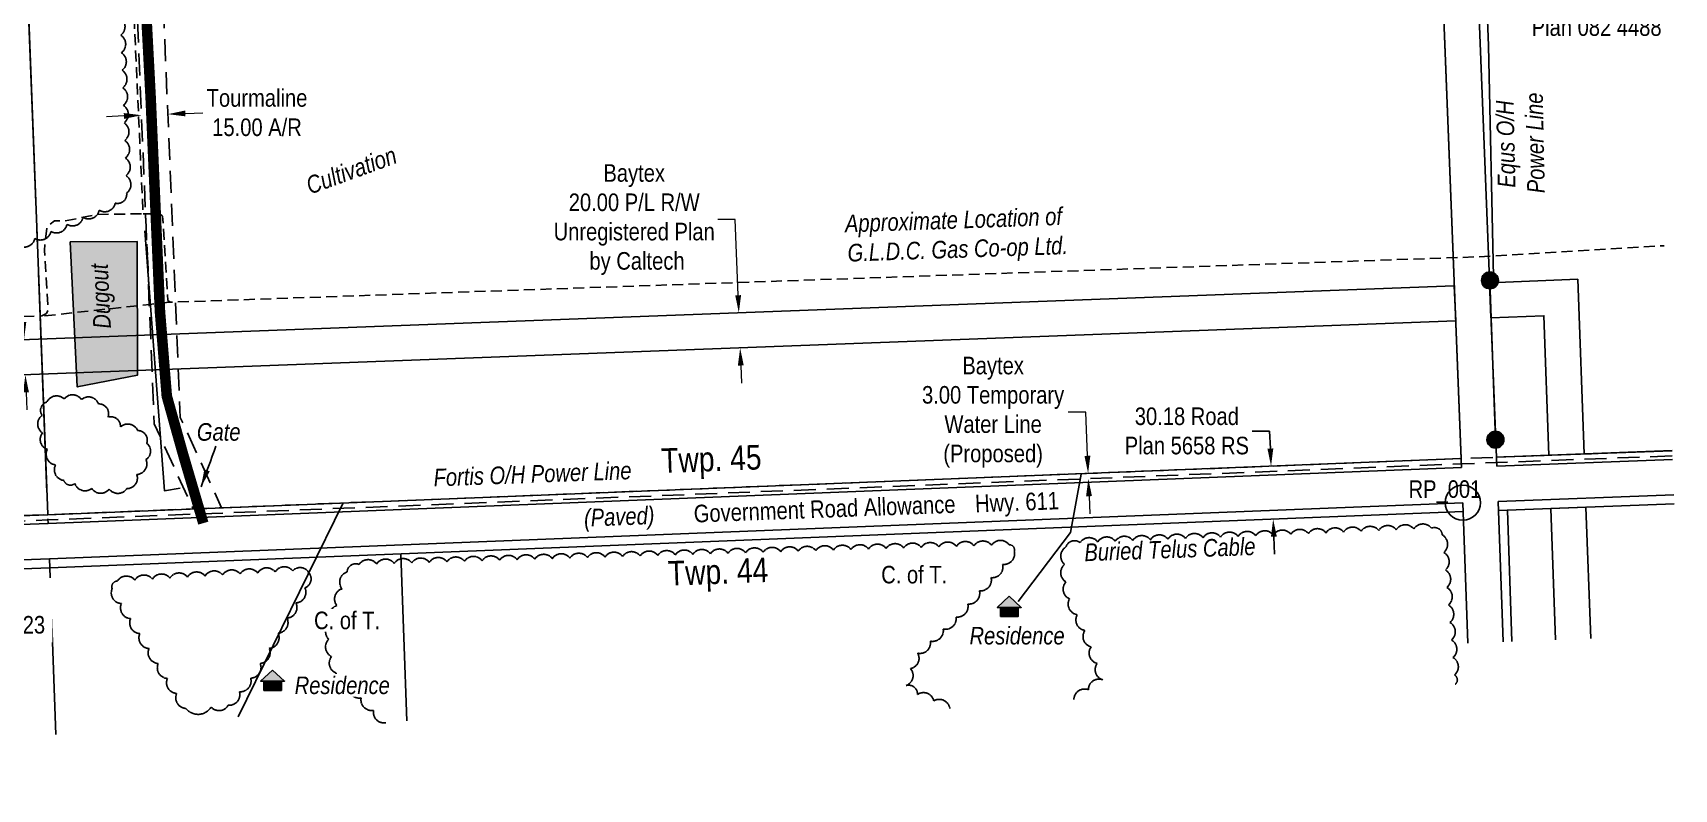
# Model space of a CAD drawing. Extents: x 683818 to 685792, y 5858248 to 5860219.
# Drawn here: x 684826 to 685759, y 5858250 to 5858680 of the extents above; entities that cross this region are included whole.
import ezdxf
from ezdxf.enums import TextEntityAlignment as Align

# ---------------------------------------------------------------- set-up
doc = ezdxf.new("R2010")
doc.units = 0
doc.header["$LTSCALE"] = 5
doc.header["$PDSIZE"] = 0.5
for name, pattern in [('0', [1, 1, 0]), ('foc-ACCESSROAD', [3.75, 2.5, -1.25]), ('foc-FLOWLINE', [3.75, 2.5, -1.25]), ('foc-QUARTERLINE', [33, 25, -3, 2, -3]), ('POWERLINE5', [7.8, 2.4, -0.6, 0.6, -0.6, 0.6, -0.6, 2.4]), ('UG_PIPE', [1.875, 1.25, -0.625])]:
    doc.linetypes.add(name, pattern=pattern)
doc.layers.get('Defpoints').update_dxf_attribs({"color": 9})
for name, color, linetype in [('35', 37, 'Continuous'), ('AS-FENCE', 48, 'foc-FENCE'), ('AS-PIPE-UG', 44, 'UG_PIPE'), ('AS-PIPE-UG-T', 44, 'Continuous'), ('AS-POWER', 104, 'foc-POWER'), ('AS-POWER-EXISTING', 72, 'POWERLINE5'), ('AS-POWER-T', 104, 'Continuous'), ('AS-RESIDENCE', 14, 'Continuous'), ('AS-ROADS', 254, 'Continuous'), ('AS-TELEPHONE-T', 224, 'Continuous'), ('AS-TELUS', 224, 'foc-TEL'), ('C-FLOWLINE', 13, 'foc-FLOWLINE'), ('C-RW', 13, 'Continuous'), ('D-TXT', 6, 'Continuous'), ('F-AR', 190, 'foc-ACCESSROAD'), ('L-ROAD-T', 7, 'Continuous'), ('L-SEC', 7, 'Continuous'), ('L-SECQ', 8, 'foc-QUARTERLINE'), ('L-TITLEDB', 4, 'Continuous'), ('L-TITLEDB-T', 4, 'Continuous'), ('T-BUSH', 110, '0'), ('T-WATER', 160, 'Continuous'), ('T-WATER-H', 133, 'Continuous'), ('T-WATER-T', 170, 'Continuous')]:
    doc.layers.add(name, color=color, linetype=linetype)
for name, color, linetype, lineweight in [('C-AR-T', 13, 'Continuous', 9), ('C-RW-T', 13, 'Continuous', 9), ('F-AR-T', 190, 'Continuous', 9), ('F-RW-T', 190, 'Continuous', 9), ('T-TEXT', 48, 'Continuous', 18)]:
    doc.layers.add(name, color=color, linetype=linetype, lineweight=lineweight)
doc.styles.add('175L', font='ARIALN.TTF', dxfattribs={"height": 20})
doc.styles.add('80', font='ARIALN.TTF', dxfattribs={"height": 10})
doc.styles.add('80CG', font='ARIALN.TTF', dxfattribs={"height": 10})
doc.styles.add('80L', font='ARIALN.TTF', dxfattribs={"height": 10})
doc.styles.add('80LS', font='ARIALNI.TTF', dxfattribs={"height": 10})
doc.styles.add('foc-LtypeFont', font='ARIALN.TTF', dxfattribs={"height": 7.35})
doc.linetypes.add('foc-FENCE', pattern='A,10,-1,["X",foc-LtypeFont,S=0.2,R=0,X=-0.625,Y=-0.75],-1.24', length=12.24)
doc.linetypes.add('foc-FENCE-NOLINE', pattern='A,0,-6,["X",foc-LtypeFont,S=0.2,R=0,X=-0.625,Y=-0.75],-6.24', length=12.24)
doc.linetypes.add('foc-POWER', pattern='A,6,-1,["P",foc-LtypeFont,S=0.2,R=0,X=-0.625,Y=-0.75],-1.24,4', length=12.24)
doc.linetypes.add('foc-POWER-NOLINE', pattern='A,0,-4,["P",foc-LtypeFont,S=0.2,R=0,X=-0.625,Y=-0.75],-8.24', length=12.24)
doc.linetypes.add('foc-TEL', pattern='A,2,-1,["T",foc-LtypeFont,S=0.2,R=0,X=-0.425,Y=-0.75],-1.24,8', length=12.24)
doc.linetypes.add('foc-TEL-NOLINE', pattern='A,0,-2,["T",foc-LtypeFont,S=0.2,R=0,X=-0.425,Y=-0.75],-10.24', length=12.24)
doc.dimstyles.new('Compass 5 000', dxfattribs={"dimscale": 5, "dimtxt": 9, "dimasz": 2, "dimexe": 0.2, "dimexo": 0.0625, "dimgap": 0.5, "dimtad": 0, "dimtih": 1, "dimtoh": 1, "dimzin": 0, "dimdsep": 46, "dimtxsty": '80CG', "dimcen": 0.1, "dimse1": 1, "dimse2": 1, "dimclrd": 256, "dimclrt": 256, "dimaunit": 1, "dimadec": 4, "dimazin": 0, "dimtfac": 0.06, "dimtofl": 0, "dimtmove": 0, "dimatfit": 1, "dimfxl": 0.2, "dimtolj": 1, "dimtzin": 0, "dimlwd": -1, "dimarcsym": 0})

# ---------------------------------------------------------------- blocks, each defined once
blk = doc.blocks.new('POWERPOLE')
h = blk.add_hatch(color=255)
edge = h.paths.add_edge_path()
edge.add_arc((0, 0), 0.96, 0, 360)
at = {"linetype": 'Continuous'}
for p, q in [((0.68, -0.68), (-0.68, 0.68)), ((-0.68, -0.68), (0.68, 0.68))]:
    blk.add_line(p, q, dxfattribs=at)
blk.add_circle((0, 0), 0.96, dxfattribs=at)
blk = doc.blocks.new('*D466')
at = {"layer": 'C-RW-T', "transparency": 16777216}
for p, q in [((685225.25, 5858574.14), (685215.25, 5858574.14)), ((685226.87, 5858531.1), (685225.25, 5858574.14)), ((685228.38, 5858491.13), (685228.75, 5858481.14))]:
    blk.add_line(p, q, dxfattribs=at)
for points in [[(685228.54, 5858531.16), (685225.21, 5858531.03), (685227.25, 5858521.1)], [(685230.04, 5858491.19), (685226.71, 5858491.07), (685228, 5858501.12)]]:
    blk.add_solid(points, dxfattribs=at)
at = {"layer": 'Defpoints', "color": 0, "transparency": 16777216}
for p in [(685198.97, 5858520.04), (685227.25, 5858521.1), (685199.72, 5858500.06)]:
    blk.add_point(p, dxfattribs=at)
at = {"layer": 'C-RW-T', "transparency": 16777216, "insert": (685167.75, 5858574.14), "char_height": 10, "attachment_point": 5, "style": '80CG'}
blk.add_mtext('\\A1;Baytex\\P20.00 P/L R/W^JUnregistered Plan\\P by Caltech', dxfattribs=at)
blk = doc.blocks.new('*D467')
at = {"layer": 'Defpoints', "color": 0, "transparency": 16777216}
for p in [(684887.13, 5858642.17), (684902.11, 5858642.78), (684902.47, 5858634.11)]:
    blk.add_point(p, dxfattribs=at)
at = {"layer": 'F-AR-T', "transparency": 16777216}
for p, q in [((684877.49, 5858633.09), (684867.5, 5858632.68)), ((684912.46, 5858634.52), (684922.45, 5858634.94))]:
    blk.add_line(p, q, dxfattribs=at)
for points in [[(684877.43, 5858634.75), (684877.56, 5858631.42), (684887.49, 5858633.5)], [(684912.39, 5858636.19), (684912.53, 5858632.86), (684902.47, 5858634.11)]]:
    blk.add_solid(points, dxfattribs=at)
at = {"layer": 'F-AR-T', "transparency": 16777216, "insert": (684953.21, 5858634.94), "char_height": 10, "attachment_point": 5, "style": '80CG'}
blk.add_mtext('\\A1;Tourmaline\\P15.00 A/R', dxfattribs=at)
blk = doc.blocks.new('*D485')
at = {"layer": 'Defpoints', "color": 0, "transparency": 16777216}
for p in [(685681.61, 5858764.6), (685663.99, 5858753.91), (685682, 5858754.61)]:
    blk.add_point(p, dxfattribs=at)
at = {"layer": 'F-RW-T', "transparency": 16777216}
for p, q in [((685663.22, 5858773.9), (685662.83, 5858783.89)), ((685664.38, 5858743.92), (685666.08, 5858700.25)), ((685666.08, 5858700.25), (685676.08, 5858700.25))]:
    blk.add_line(p, q, dxfattribs=at)
for points in [[(685664.88, 5858773.96), (685661.55, 5858773.83), (685663.61, 5858763.9)], [(685666.05, 5858743.99), (685662.72, 5858743.86), (685663.99, 5858753.91)]]:
    blk.add_solid(points, dxfattribs=at)
at = {"layer": 'F-RW-T', "transparency": 16777216, "insert": (685715.17, 5858700.25), "char_height": 10, "attachment_point": 5, "style": '80CG'}
blk.add_mtext('\\A1;Silverleaf\\P10.00 P/L R/W\\PPlan 082 4488', dxfattribs=at)
blk = doc.blocks.new('*D497')
at = {"layer": 'Defpoints', "color": 0, "transparency": 16777216}
for p in [(685529.98, 5858433.87), (685541.17, 5858434.31), (685542.36, 5858404.17)]:
    blk.add_point(p, dxfattribs=at)
at = {"layer": 'L-TITLEDB-T', "transparency": 16777216}
for p, q in [((685529.18, 5858453.85), (685519.18, 5858453.85)), ((685529.58, 5858443.86), (685529.18, 5858453.85)), ((685531.57, 5858393.73), (685531.97, 5858383.74))]:
    blk.add_line(p, q, dxfattribs=at)
for points in [[(685531.25, 5858443.92), (685527.92, 5858443.79), (685529.98, 5858433.87)], [(685533.24, 5858393.8), (685529.9, 5858393.67), (685531.17, 5858403.72)]]:
    blk.add_solid(points, dxfattribs=at)
at = {"layer": 'L-TITLEDB-T', "transparency": 16777216, "insert": (685482.08, 5858453.85), "char_height": 10, "attachment_point": 5, "style": '80CG'}
blk.add_mtext('\\A1;30.18 Road\\PPlan 5658 RS', dxfattribs=at)
blk = doc.blocks.new('res_occ')
for points in [[(0.1, 0.89), (-1.26, -0.37), (1.46, -0.37)], [(-0.9, -1.43), (1.1, -1.43), (1.1, -0.37), (-0.9, -0.37)]]:
    blk.add_hatch(color=14).paths.add_polyline_path(points)
at = {"color": 14}
for points in [[(0.1, 0.89), (-1.26, -0.37), (1.46, -0.37)], [(-0.9, -1.43), (1.1, -1.43), (1.1, -0.37), (-0.9, -0.37)]]:
    blk.add_lwpolyline(points, close=True, dxfattribs=at)
blk = doc.blocks.new('*D542')
at = {"layer": 'C-RW-T', "transparency": 16777216}
for p, q in [((684808.42, 5858566.12), (684818.42, 5858566.12)), ((684818.42, 5858566.12), (684819.93, 5858525.8)), ((684820.31, 5858515.81), (684819.93, 5858525.8)), ((684821.81, 5858475.81), (684822.19, 5858465.82))]:
    blk.add_line(p, q, dxfattribs=at)
for points in [[(684821.97, 5858515.87), (684818.64, 5858515.74), (684820.69, 5858505.81)], [(684823.48, 5858475.88), (684820.15, 5858475.75), (684821.44, 5858485.81)]]:
    blk.add_solid(points, dxfattribs=at)
at = {"layer": 'Defpoints', "color": 0, "transparency": 16777216}
for p in [(684897.42, 5858508.7), (684820.69, 5858505.81), (684898.17, 5858488.69)]:
    blk.add_point(p, dxfattribs=at)
at = {"layer": 'C-RW-T', "transparency": 16777216, "insert": (684760.91, 5858566.12), "char_height": 10, "attachment_point": 5, "style": '80CG', "bg_fill": 3, "box_fill_scale": 1.1, "bg_fill_color": 256, "bg_fill_true_color": 13158600, "bg_fill_transparency": 0}
blk.add_mtext('\\A1;Baytex\\P20.00 P/L R/W^JUnregistered Plan\\Pby Caltech', dxfattribs=at)
blk = doc.blocks.new('*D553')
at = {"layer": 'C-AR-T', "transparency": 16777216}
for p, q in [((685424.53, 5858464.59), (685414.53, 5858464.59)), ((685425.52, 5858439.73), (685424.53, 5858464.59)), ((685426.43, 5858416.75), (685426.83, 5858406.75))]:
    blk.add_line(p, q, dxfattribs=at)
for points in [[(685427.19, 5858439.79), (685423.85, 5858439.66), (685425.92, 5858429.74)], [(685428.1, 5858416.81), (685424.77, 5858416.68), (685426.04, 5858426.74)]]:
    blk.add_solid(points, dxfattribs=at)
at = {"layer": 'Defpoints', "color": 0, "transparency": 16777216}
for p in [(685425.92, 5858429.74), (685010.85, 5858413.26), (685010.97, 5858410.26)]:
    blk.add_point(p, dxfattribs=at)
at = {"layer": 'C-AR-T', "transparency": 16777216, "insert": (685371.88, 5858464.59), "char_height": 10, "attachment_point": 5, "style": '80CG'}
blk.add_mtext('\\A1;Baytex\\P3.00 Temporary \\PWater Line\\P(Proposed)', dxfattribs=at)

msp = doc.modelspace()

# ---------------------------------------------------------------- hatches: boundary and pattern name
at = {"layer": 'T-WATER-H'}
h = msp.add_hatch(color=256, dxfattribs=at)
h.dxf.hatch_style = 1
h.paths.add_polyline_path([(684846.853, 5858561.48), (684885.116, 5858561.63), (684885.19, 5858485.582), (684850.932, 5858478.947)])

# ---------------------------------------------------------------- linework, layer by layer
at = {"layer": '35', "color": 3}
msp.add_circle((685639.044, 5858413.038), 9.998, dxfattribs=at)
at = {"layer": 'AS-FENCE', "linetype": 'foc-FENCE-NOLINE', "flags": 128}
for points in [[(685606.69, 5859237.103), (685638.253, 5858433.23)], [(684803.564, 5859203.314), (684834.186, 5858406.398)]]:
    msp.add_lwpolyline(points, dxfattribs=at)
at = {"layer": 'AS-FENCE', "flags": 128}
msp.add_lwpolyline([(684909.466, 5858421.405), (684900.57, 5858419.889), (684889.323, 5858567.753)], dxfattribs=at)
at = {"layer": 'AS-PIPE-UG', "flags": 128}
for points in [[(684114.111, 5858588.14), (684463.559, 5858602.176), (684700.451, 5858515.147), (684830.824, 5858519.314), (684833.459, 5858520.658), (684834.328, 5858522.746), (684832.262, 5858556.508), (684833.649, 5858570.001), (684837.943, 5858573.484), (684844.109, 5858573.401), (684862.302, 5858577.092), (684888.365, 5858577.444), (684869.926, 5858985.58), (684973.582, 5858989.756), (684963.827, 5859218.443)], [(684888.365, 5858577.444), (684897.852, 5858577.328), (684899.478, 5858576.124), (684902.507, 5858528.137), (684903.886, 5858527.207), (684905.752, 5858527.185), (685651.459, 5858553.076), (685753.493, 5858559.26)], [(684892.209, 5858525.882), (684889.791, 5858576.867)], [(684832.402, 5858519.364), (684892.209, 5858525.882), (684903.886, 5858527.207)]]:
    msp.add_lwpolyline(points, dxfattribs=at)
at = {"layer": 'AS-POWER', "flags": 128}
for points in [[(685654.47, 5858539.549), (685656.502, 5858541.641), (685653.739, 5858673.237), (685647.709, 5858822.898), (685641.574, 5858972.554), (685637.001, 5859083.449), (685631.471, 5859220.699), (685629.542, 5859265.952)], [(685657.593, 5858448.907), (685654.47, 5858539.549)], [(685386.068, 5858356.788), (685415.981, 5858396.072), (685421.882, 5858429.337)], [(684942.55, 5858291.299), (685002.132, 5858412.914)], [(685666.997, 5858334.178), (685664.39, 5858408.875)]]:
    msp.add_lwpolyline(points, dxfattribs=at)
at = {"layer": 'AS-POWER', "linetype": 'foc-POWER-NOLINE', "flags": 128}
for points in [[(685658.153, 5858438.911), (685758.07, 5858442.661)], [(684030.485, 5858376.487), (684834.165, 5858406.246), (685638.047, 5858438.156)]]:
    msp.add_lwpolyline(points, dxfattribs=at)
at = {"layer": 'AS-ROADS', "const_width": 5.998, "flags": 128}
msp.add_lwpolyline([(684922.653, 5858401.434), (684911.164, 5858440.522), (684901.894, 5858473.684), (684897.994, 5858521.897), (684892.684, 5858644.017), (684886.197, 5858767.917), (684882.161, 5858831.665), (684883.759, 5858842.472), (684889.785, 5858849.884), (684898.265, 5858852.954), (684924.196, 5858853.937), (684994.002, 5858854.919), (685044.117, 5858855.046), (685063.043, 5858857.871), (685071.277, 5858861.678), (685081.6, 5858871.502), (685090.706, 5858887.027)], dxfattribs=at)
at = {"layer": 'AS-TELUS', "linetype": 'foc-TEL-NOLINE', "flags": 128}
for points in [[(685659.139, 5858413.792), (685759.057, 5858417.543)], [(684031.416, 5858351.367), (684835.095, 5858381.126), (685639.044, 5858413.038)], [(685641.844, 5858333.234), (685639.044, 5858413.038)]]:
    msp.add_lwpolyline(points, dxfattribs=at)
at = {"layer": 'C-RW', "flags": 128}
for points in [[(684082.156, 5858378.4), (684062.298, 5858377.665), (684058.613, 5858477.159), (685634.18, 5858536.404), (685634.984, 5858516.442), (684079.277, 5858457.891)], [(685707.973, 5858440.788), (685688.01, 5858440.037), (685685.143, 5858519.383), (685655.037, 5858518.275), (685654.253, 5858538.238), (685704.406, 5858540.153)]]:
    msp.add_lwpolyline(points, close=True, dxfattribs=at)
msp.add_lwpolyline([(685691.82, 5858335.11), (685689.11, 5858409.735), (685709.074, 5858410.484), (685711.784, 5858335.859)], dxfattribs=at)
at = {"layer": 'F-AR', "flags": 128}
for points in [[(685065.026, 5858864.625), (684878.312, 5858856.495), (684894.706, 5858458.001), (684916.862, 5858409.529)], [(685065.679, 5858849.645), (684893.909, 5858842.166), (684909.567, 5858461.558), (684933.055, 5858410.172)]]:
    msp.add_lwpolyline(points, dxfattribs=at)
at = {"layer": 'L-SEC', "flags": 128}
for points in [[(685638.255, 5858433.132), (685606.69, 5859237.103)], [(685658.35, 5858433.886), (685626.784, 5859237.892)], [(684834.324, 5858401.221), (685638.255, 5858433.132)], [(685658.35, 5858433.886), (685758.268, 5858437.637)], [(685659.139, 5858413.792), (685759.057, 5858417.543)], [(684835.095, 5858381.126), (685639.044, 5858413.038)], [(685639.044, 5858413.038), (685641.841, 5858333.233)], [(685659.139, 5858413.792), (685661.941, 5858333.939)], [(684030.671, 5858371.462), (684834.351, 5858401.222)], [(684031.416, 5858351.367), (684835.095, 5858381.126)]]:
    msp.add_lwpolyline(points, dxfattribs=at)
at = {"layer": 'L-SECQ', "flags": 128}
msp.add_lwpolyline([(684803.564, 5859203.314), (684834.324, 5858401.221)], dxfattribs=at)
at = {"layer": 'L-TITLEDB', "flags": 128}
for points in [[(685658.241, 5858438.914), (685758.07, 5858442.68)], [(684834.131, 5858406.245), (685638.047, 5858438.156)], [(684030.485, 5858376.487), (684834.165, 5858406.246)], [(684835.294, 5858376.102), (685639.218, 5858408.013)], [(685659.321, 5858408.617), (685759.26, 5858412.368)], [(684835.095, 5858381.126), (684838.708, 5858281.216)], [(684835.095, 5858381.126), (684838.724, 5858281.217)], [(685034.943, 5858383.878), (685038.399, 5858288.924)], [(684031.6, 5858346.342), (684835.281, 5858376.101)]]:
    msp.add_lwpolyline(points, dxfattribs=at)
at = {"layer": 'T-BUSH', "flags": 128}
for points in [[(684809.217, 5858779.176, 0.5205671), (684799.309, 5858777.848, 0.5205671), (684789.401, 5858776.519, 0.5205671), (684779.494, 5858775.191, 0.5205671), (684769.586, 5858773.863, 0.5205671), (684759.679, 5858772.534, 0.5205671), (684749.771, 5858771.206, 0.5205671), (684739.864, 5858769.877, 0.5205671), (684729.956, 5858768.549, 0.5205671), (684720.048, 5858767.221, 0.5205671), (684710.141, 5858765.892, 0.5205671), (684700.233, 5858764.564, 0.5205671), (684694.679, 5858758.73, 0.5205671), (684693.012, 5858748.873, 0.5205671), (684691.344, 5858739.017, 0.5205671), (684689.676, 5858729.161, 0.5205671), (684688.008, 5858719.305, 0.5205671), (684686.341, 5858709.449, 0.5205671), (684686.46, 5858699.545, 0.5205671), (684687.597, 5858689.613, 0.5205671), (684688.735, 5858679.682, 0.5205671), (684689.873, 5858669.751, 0.5205671), (684691.01, 5858659.82, 0.5205671), (684692.148, 5858649.888, 0.5205671), (684693.286, 5858639.957, 0.5205671), (684694.424, 5858630.026, 0.5205671), (684695.561, 5858620.094, 0.5205671), (684696.699, 5858610.163, 0.5205671), (684697.837, 5858600.232, 0.5205671), (684698.974, 5858590.301, 0.5205671), (684700.112, 5858580.369, 0.5205671), (684701.25, 5858570.438, 0.5205671), (684702.388, 5858560.507, 0.5205671), (684703.525, 5858550.575, 0.5205671), (684704.663, 5858540.644, 0.5205671), (684705.801, 5858530.713, 0.5205671), (684713.298, 5858528.022, 0.5205671), (684723.293, 5858528.175, 0.5205671), (684733.288, 5858528.329, 0.5205671), (684742.744, 5858531.549, 0.5205671), (684752.193, 5858534.812, 0.5205671), (684761.641, 5858538.075, 0.5205671), (684771.09, 5858541.338, 0.5205671), (684780.539, 5858544.601, 0.5205671), (684789.987, 5858547.864, 0.5205671), (684799.35, 5858551.346, 0.5205671), (684808.505, 5858555.361, 0.5205671), (684817.659, 5858559.376, 0.5205671), (684826.814, 5858563.391, 0.5205671), (684835.968, 5858567.406, 0.5205671), (684845.123, 5858571.421, 0.5205671), (684854.278, 5858575.436, 0.5205671), (684863.432, 5858579.451, 0.5205671), (684872.587, 5858583.465, 0.5205671), (684879.058, 5858589.163, 0.5205671), (684878.687, 5858599.152, 0.5205671), (684878.316, 5858609.142, 0.5205671), (684877.944, 5858619.131, 0.5205671), (684877.573, 5858629.12, 0.5205671), (684877.202, 5858639.11, 0.5205671), (684876.83, 5858649.099, 0.5205671), (684876.459, 5858659.088, 0.5205671), (684876.088, 5858669.078, 0.5205671), (684875.716, 5858679.067, 0.5205671), (684875.345, 5858689.056, 0.5205671), (684874.974, 5858699.046, 0.5205671), (684874.603, 5858709.035, 0.5205671), (684874.231, 5858719.024, 0.5205671), (684873.86, 5858729.014, 0.5205671), (684873.489, 5858739.003, 0.5205671), (684873.117, 5858748.993, 0.5205671), (684872.746, 5858758.982, 0.5205671), (684872.375, 5858768.971, 0.5205671), (684872.003, 5858778.961, 0.5205671), (684871.632, 5858788.95, 0.5205671), (684871.261, 5858798.939, 0.5205671), (684870.889, 5858808.929, 0.5205671), (684870.518, 5858818.918, 0.5205671), (684870.147, 5858828.907, 0.5205671), (684869.775, 5858838.897, 0.5205671), (684869.404, 5858848.886, 0.5205671), (684869.033, 5858858.875, 0.5205671), (684868.661, 5858868.865, 0.5205671), (684868.29, 5858878.854, 0.5205671), (684867.919, 5858888.843, 0.5205671), (684867.547, 5858898.833, 0.5205671), (684867.176, 5858908.822, 0.5205671), (684866.805, 5858918.812, 0.5205671), (684866.433, 5858928.801, 0.5205671), (684866.062, 5858938.79, 0.5205671), (684865.012, 5858948.288, 0.5205671), (684855.636, 5858951.755, 0.5205671), (684846.26, 5858955.221, 0.5205671), (684836.884, 5858958.687, 0.5205671), (684827.508, 5858962.154, 0.5205671), (684818.132, 5858965.62, 0.5205671), (684808.756, 5858969.086, 0.5205671), (684799.38, 5858972.553, 0.5205671), (684790.004, 5858976.019, 0.5205671), (684780.628, 5858979.485, 0.5205671), (684771.252, 5858982.952, 0.5205671), (684761.876, 5858986.418, 0.5205671), (684752.5, 5858989.884, 0.5205671), (684743.124, 5858993.351, 0.5205671), (684733.748, 5858996.817, 0.5205671), (684724.372, 5859000.283, 0.5205671), (684714.996, 5859003.75, 0.5205671), (684705.62, 5859007.216, 0.5205671), (684696.244, 5859010.683, 0.5205671), (684686.472, 5859012.226, 0.5205671), (684679.798, 5859009.785, 0.5205671), (684681.408, 5858999.92, 0.5205671), (684683.018, 5858990.054, 0.5205671), (684684.628, 5858980.188, 0.5205671), (684686.237, 5858970.322, 0.5205671), (684687.847, 5858960.457, 0.5205671), (684689.457, 5858950.591, 0.5205671), (684691.067, 5858940.725, 0.5205671), (684692.677, 5858930.859, 0.5205671), (684694.287, 5858920.994, 0.5205671), (684695.897, 5858911.128, 0.5205671), (684697.507, 5858901.262, 0.5205671), (684699.117, 5858891.396, 0.5205671), (684700.727, 5858881.531, 0.5205671), (684702.337, 5858871.665, 0.5205671), (684703.947, 5858861.799, 0.5205671), (684705.557, 5858851.933, 0.5205671), (684707.167, 5858842.068, 0.5205671), (684708.776, 5858832.202, 0.5205671), (684710.386, 5858822.336, 0.5205671), (684711.996, 5858812.47, 0.5205671), (684713.606, 5858802.604, 0.5205671), (684715.216, 5858792.739, 0.5205671), (684716.826, 5858782.873, 0.5205671), (684724.716, 5858781.466, 0.5205671), (684734.625, 5858782.779, 0.5205671), (684744.535, 5858784.093, 0.5205671), (684754.444, 5858785.407, 0.5205671), (684764.354, 5858786.72, 0.5205671), (684774.264, 5858788.034, 0.5205671), (684784.173, 5858789.347, 0.5205671), (684794.083, 5858790.661, 0.5205671), (684806.306, 5858792.281, 0.5205671)], [(685417.798, 5858301.03, -0.5205671), (685426.045, 5858306.682, -0.5205671), (685434.292, 5858312.334, -0.5205671), (685431.062, 5858321.631, -0.5205671), (685427.588, 5858331.005, -0.5205671), (685424.114, 5858340.38, -0.5205671), (685419.729, 5858349.364, -0.5205671), (685415.336, 5858358.345, -0.5205671), (685413.326, 5858367.972, -0.5205671), (685412.578, 5858377.941, -0.5205671), (685413.339, 5858387.887, -0.5205671), (685421.364, 5858390.382, -0.5205671), (685431.353, 5858390.775, -0.5205671), (685441.343, 5858391.168, -0.5205671), (685451.333, 5858391.561, -0.5205671), (685461.323, 5858391.954, -0.5205671), (685471.312, 5858392.347, -0.5205671), (685481.302, 5858392.739, -0.5205671), (685491.292, 5858393.132, -0.5205671), (685501.282, 5858393.525, -0.5205671), (685511.272, 5858393.918, -0.5205671), (685521.261, 5858394.311, -0.5205671), (685531.251, 5858394.704, -0.5205671), (685541.241, 5858395.097, -0.5205671), (685551.231, 5858395.489, -0.5205671), (685561.219, 5858395.91, -0.5205671), (685571.207, 5858396.355, -0.5205671), (685581.194, 5858396.801, -0.5205671), (685591.182, 5858397.247, -0.5205671), (685601.17, 5858397.693, -0.5205671), (685611.157, 5858398.138, -0.5205671), (685621.145, 5858398.584, -0.5205671), (685627.361, 5858394.725, -0.5205671), (685628.232, 5858384.766, -0.5205671), (685629.103, 5858374.806, -0.5205671), (685629.974, 5858364.847, -0.5205671), (685630.845, 5858354.887, -0.5205671), (685631.716, 5858344.928, -0.5205671), (685632.587, 5858334.968, -0.5205671), (685633.458, 5858325.009, -0.5205671), (685634.329, 5858315.049, -0.5205671), (685634.787, 5858309.815, -0.5205671)], [(685026.554, 5858287.852, -0.5205671), (685019.483, 5858294.919, -0.5205671), (685012.412, 5858301.987, -0.5205671), (685005.341, 5858309.055, -0.5205671), (684998.27, 5858316.122, -0.5205671), (684995.663, 5858325.488, -0.5205671), (684994.019, 5858335.35, -0.5205671), (684995.627, 5858344.99, -0.5205671), (684998.587, 5858354.54, -0.5205671), (685001.548, 5858364.089, -0.5205671), (685004.391, 5858373.672, -0.5205671), (685011.243, 5858377.924, -0.5205671), (685021.235, 5858378.228, -0.5205671), (685031.228, 5858378.531, -0.5205671), (685041.221, 5858378.835, -0.5205671), (685051.214, 5858379.138, -0.5205671), (685061.207, 5858379.442, -0.5205671), (685071.2, 5858379.745, -0.5205671), (685081.193, 5858380.048, -0.5205671), (685091.186, 5858380.352, -0.5205671), (685101.179, 5858380.655, -0.5205671), (685111.172, 5858380.959, -0.5205671), (685121.164, 5858381.262, -0.5205671), (685131.157, 5858381.566, -0.5205671), (685141.15, 5858381.869, -0.5205671), (685151.143, 5858382.173, -0.5205671), (685161.136, 5858382.476, -0.5205671), (685171.129, 5858382.78, -0.5205671), (685181.122, 5858383.083, -0.5205671), (685191.115, 5858383.386, -0.5205671), (685201.108, 5858383.69, -0.5205671), (685211.1, 5858383.993, -0.5205671), (685221.093, 5858384.297, -0.5205671), (685231.086, 5858384.6, -0.5205671), (685241.079, 5858384.904, -0.5205671), (685251.072, 5858385.207, -0.5205671), (685261.065, 5858385.511, -0.5205671), (685271.058, 5858385.814, -0.5205671), (685281.051, 5858386.117, -0.5205671), (685291.044, 5858386.421, -0.5205671), (685301.036, 5858386.724, -0.5205671), (685311.029, 5858387.028, -0.5205671), (685321.022, 5858387.331, -0.5205671), (685331.015, 5858387.635, -0.5205671), (685341.008, 5858387.938, -0.5205671), (685351.001, 5858388.242, -0.5205671), (685360.994, 5858388.545, -0.5205671), (685370.987, 5858388.849, -0.5205671), (685380.98, 5858389.152, -0.5205671), (685383.92, 5858385.449, -0.5205671), (685377.315, 5858377.943, -0.5205671), (685370.711, 5858370.438, -0.5205671), (685364.107, 5858362.932, -0.5205671), (685357.502, 5858355.427, -0.5205671), (685350.8, 5858348.016, -0.5205671), (685343.526, 5858341.157, -0.5205671), (685336.252, 5858334.299, -0.5205671), (685328.979, 5858327.44, -0.5205671), (685324.87, 5858318.727, -0.5205671), (685322.444, 5858309.028, -0.5205671), (685328.848, 5858303.989, -0.5205671), (685338.168, 5858300.388, -0.5205671), (685347.348, 5858295.905, -0.5205671)]]:
    msp.add_lwpolyline(points, format="xyb", dxfattribs=at)
for points in [[(684843.29, 5858425.741, -0.5205671), (684838.618, 5858434.579, -0.5205671), (684833.946, 5858443.418, -0.5205671), (684831.162, 5858452.744, -0.5205671), (684830.973, 5858462.74, -0.5205671), (684833.712, 5858470.329, -0.5205671), (684843.556, 5858472.078, -0.5205671), (684853.328, 5858471.77, -0.5205671), (684863.027, 5858469.346, -0.5205671), (684868.504, 5858461.743, -0.5205671), (684875.526, 5858456.165, -0.5205671), (684885.309, 5858454.107, -0.5205671), (684890.497, 5858446.793, -0.5205671), (684890.05, 5858437.605, -0.5205671), (684884.826, 5858429.099, -0.5205671), (684879.123, 5858421.066, -0.5205671), (684869.128, 5858420.839, -0.5205671), (684859.208, 5858421.195, -0.5205671), (684849.595, 5858423.94, -0.5205671)], [(684912.709, 5858296.033, -0.5205671), (684907.474, 5858304.55, -0.5205671), (684902.238, 5858313.067, -0.5205671), (684897.002, 5858321.584, -0.5205671), (684891.766, 5858330.101, -0.5205671), (684886.531, 5858338.618, -0.5205671), (684881.295, 5858347.135, -0.5205671), (684876.059, 5858355.652, -0.5205671), (684870.824, 5858364.168, -0.5205671), (684873.736, 5858368.438, -0.5205671), (684883.716, 5858369.022, -0.5205671), (684893.697, 5858369.607, -0.5205671), (684903.677, 5858370.191, -0.5205671), (684913.657, 5858370.776, -0.5205671), (684923.638, 5858371.36, -0.5205671), (684933.618, 5858371.945, -0.5205671), (684943.599, 5858372.529, -0.5205671), (684953.579, 5858373.114, -0.5205671), (684963.559, 5858373.698, -0.5205671), (684973.54, 5858374.283, -0.5205671), (684982.655, 5858373.229, -0.5205671), (684980.456, 5858364.631, -0.5205671), (684975.373, 5858356.022, -0.5205671), (684970.29, 5858347.413, -0.5205671), (684965.207, 5858338.804, -0.5205671), (684960.124, 5858330.195, -0.5205671), (684955.041, 5858321.587, -0.5205671), (684949.604, 5858313.226, -0.5205671), (684943.221, 5858305.532, -0.5205671), (684936.837, 5858297.838, -0.5205671), (684927.115, 5858296.791, -0.5205671)]]:
    msp.add_lwpolyline(points, format="xyb", close=True, dxfattribs=at)
at = {"layer": 'T-WATER', "flags": 128}
msp.add_lwpolyline([(684846.853, 5858561.48), (684885.116, 5858561.63), (684885.19, 5858485.582), (684850.932, 5858478.947)], close=True, dxfattribs=at)

# ---------------------------------------------------------------- block references
at = {"layer": 'AS-POWER-EXISTING', "xscale": 4.99812523436522, "yscale": 4.99812523436522, "zscale": 4.99812523436522}
for p in [(685654.47, 5858539.549), (685657.593, 5858448.907)]:
    msp.add_blockref('POWERPOLE', p, dxfattribs=at)
at = {"layer": 'AS-RESIDENCE', "xscale": 4.998125234365218, "yscale": 4.998125234365218, "zscale": 4.998125234365218}
for p in [(685380.547, 5858355.387), (684961.556, 5858313.383)]:
    msp.add_blockref('res_occ', p, dxfattribs=at)

# ---------------------------------------------------------------- texts
at = {"layer": '35', "color": 3, "style": '80'}
msp.add_attdef('RP_001', (685608.179, 5858415.815), 'RP', height=9.9975, dxfattribs=at)
at = {"layer": 'AS-PIPE-UG-T', "insert": (685287.356, 5858576.812), "char_height": 9.99625, "attachment_point": 1, "rotation": 1.988517, "style": '80L'}
msp.add_mtext_dynamic_manual_height_columns('\\pi0.065621;{\\fArial Narrow|b0|i1|c0|p34;Approximate Location of\\P\\pi0.98956;G.L.D.C. Gas Co-op Ltd.}', width=125.12529, gutter_width=49.994, heights=[0], dxfattribs=at)
at = {"layer": 'AS-POWER-T', "insert": (685659.058, 5858588.319), "char_height": 9.9975, "attachment_point": 1, "rotation": 91.202746, "style": '175L'}
msp.add_mtext_dynamic_manual_height_columns('\\pi3.8249;{\\fArial Narrow|b0|i1|c0|p34;Equs O/H\\P\\pi0.33332;Power Line}', width=57.1191, gutter_width=50, heights=[0], dxfattribs=at)
at = {"layer": 'AS-POWER-T', "linetype": 'foc-POWER-NOLINE', "insert": (685053.424, 5858432.266), "char_height": 9.99625, "attachment_point": 1, "rotation": 2.149916, "style": '80L'}
msp.add_mtext_dynamic_manual_height_columns('{\\fArial Narrow|b0|i1|c0|p34;Fortis O/H Power Line}', width=117.05642, gutter_width=49.994, heights=[0], dxfattribs=at)
at = {"layer": 'AS-RESIDENCE', "insert": (685358.143, 5858342.408), "char_height": 9.99625, "attachment_point": 1, "style": '80L'}
msp.add_mtext_dynamic_manual_height_columns('\\pi0.33288;{\\fArial Narrow|b0|i1|c0|p34;Residence}', width=53.93364, gutter_width=49.994, heights=[0], dxfattribs=at)
at = {"layer": 'AS-TELEPHONE-T', "linetype": 'foc-POWER-NOLINE', "insert": (685423.589, 5858389.733), "char_height": 9.99625, "attachment_point": 1, "rotation": 2.120623, "style": '80L'}
msp.add_mtext_dynamic_manual_height_columns('{\\fArial Narrow|b0|i1|c0|p34;Buried Telus Cable}', width=97.22291, gutter_width=49.994, heights=[0], dxfattribs=at)
at = {"layer": 'D-TXT', "color": 3, "char_height": 13.9948, "attachment_point": 1, "rotation": 2.149916, "style": '80L'}
for s, insert in [('Twp. 45', (685182.862, 5858443.911)), ('Twp. 44', (685186.677, 5858379.806))]:
    msp.add_mtext_dynamic_manual_height_columns(s, width=101.38272, gutter_width=47.494, heights=[0], dxfattribs=dict(at, insert=insert))
at = {"layer": 'L-ROAD-T', "style": '80L'}
for s, height, p in [('Government Road Allowance', 9.99625, (685276.027, 5858409.555)), ('Hwy. 611', 9.9963, (685385.45, 5858413.447))]:
    msp.add_text(s, height=height, rotation=2.150005, dxfattribs=at).set_placement(p, align=Align.MIDDLE_CENTER)
at = {"layer": 'L-TITLEDB-T', "insert": (685308.243, 5858377.145), "char_height": 9.9963, "attachment_point": 1, "style": '80L'}
msp.add_mtext_dynamic_manual_height_columns('C. of T.', width=77.15166, gutter_width=49.994, heights=[0], dxfattribs=at)
at = {"layer": 'T-TEXT', "style": '80LS'}
msp.add_text('Gate', height=9.9963, dxfattribs=at).set_placement((684931.412, 5858453.331), align=Align.MIDDLE_CENTER)
msp.add_text('(Paved)', height=9.9963, rotation=2.150005, dxfattribs=at).set_placement((685159.209, 5858405.17), align=Align.MIDDLE_CENTER)
at = {"layer": 'T-TEXT', "insert": (684979.417, 5858597.507), "char_height": 9.9975, "attachment_point": 1, "rotation": 20, "style": '80L'}
msp.add_mtext_dynamic_manual_height_columns('\\pi0.62269;{\\fArial Narrow|b0|i1|c0|p34;Cultivation}', width=53.4015, gutter_width=47.5, heights=[0], dxfattribs=at)
at = {"layer": 'T-WATER-T', "insert": (684860.141, 5858511.837), "char_height": 9.99625, "attachment_point": 1, "rotation": 92.829724, "style": '80L', "bg_fill": 1, "box_fill_scale": 1.2, "bg_fill_color": 133, "bg_fill_transparency": 0}
msp.add_mtext_dynamic_manual_height_columns('{\\fArial Narrow|b0|i1|c0|p34;Dugout}', width=37.46657, gutter_width=49.994, heights=[0], dxfattribs=at)

# ---------------------------------------------------------------- dimensions: what is measured, and where the dimension line sits
at = {"layer": 'C-AR-T'}
dim = msp.add_linear_dim(base=(685425.917, 5858429.735), p1=(685010.971, 5858410.263), p2=(685010.852, 5858413.26), angle=92.27311, text='Baytex\\P3.00 Temporary \\PWater Line\\P(Proposed)', dimstyle='Compass 5 000', dxfattribs=at)
dim.commit()
dim.dimension.update_dxf_attribs({"geometry": '*D553', "text_midpoint": (685371.88, 5858464.591), "dimtype": 161})
at = {"layer": 'C-RW-T'}
dim = msp.add_linear_dim(base=(685227.248, 5858521.102), p1=(685199.721, 5858500.06), p2=(685198.969, 5858520.039), angle=92.153456, text='Baytex\\P20.00 P/L R/W^JUnregistered Plan\\P by Caltech', dimstyle='Compass 5 000', dxfattribs=at)
dim.commit()
dim.dimension.update_dxf_attribs({"geometry": '*D466', "text_midpoint": (685167.75, 5858574.143), "dimtype": 161})
at = {"layer": 'F-AR-T'}
dim = msp.add_aligned_dim(p1=(684887.13, 5858642.167), p2=(684902.111, 5858642.783), distance=-8.677, text='Tourmaline\\P15.00 A/R', dimstyle='Compass 5 000', dxfattribs=at)
dim.commit()
dim.dimension.update_dxf_attribs({"geometry": '*D467', "text_midpoint": (684953.208, 5858634.936)})
at = {"layer": 'F-RW-T'}
dim = msp.add_linear_dim(base=(685663.994, 5858753.913), p1=(685681.609, 5858764.603), p2=(685681.997, 5858754.614), angle=272.22741, text='Silverleaf\\P10.00 P/L R/W\\PPlan 082 4488', dimstyle='Compass 5 000', dxfattribs=at)
dim.commit()
dim.dimension.update_dxf_attribs({"geometry": '*D485', "text_midpoint": (685715.167, 5858700.253), "dimtype": 161})
at = {"layer": 'L-TITLEDB-T'}
dim = msp.add_aligned_dim(p1=(685542.363, 5858404.168), p2=(685541.167, 5858434.31), distance=11.198, text='30.18 Road\\PPlan 5658 RS', dimstyle='Compass 5 000', dxfattribs=at)
dim.commit()
dim.dimension.update_dxf_attribs({"geometry": '*D497', "text_midpoint": (685482.076, 5858453.85)})

# ---------------------------------------------------------------- leaders
at = {"layer": 'T-TEXT', "path_type": 1}
msp.add_leader([(684921.352, 5858422.081), (684929.851, 5858445.257)], dimstyle='Compass 5 000', override={"dimgap": 0.5, "dimtad": 0}, dxfattribs=at)

# ---------------------------------------------------------------- next in the draw order: texts
at = {"layer": 'AS-RESIDENCE', "insert": (684974.308, 5858314.185), "char_height": 9.99625, "attachment_point": 1, "style": '80L', "bg_fill": 3, "box_fill_scale": 1.15, "bg_fill_color": 256, "bg_fill_true_color": 256, "bg_fill_transparency": 0}
msp.add_mtext_dynamic_manual_height_columns('\\pi0.33288;{\\fArial Narrow|b0|i1|c0|p34;Residence}', width=53.93364, gutter_width=49.994, heights=[0], dxfattribs=at)
at = {"layer": 'L-TITLEDB-T', "insert": (684758.32, 5858365.288), "char_height": 9.99625, "attachment_point": 1, "style": '80L', "bg_fill": 2}
msp.add_mtext_dynamic_manual_height_columns('\\pi25.452;Lot 1\\P\\pi0.49897;Plan 942 2123', width=73.44007, gutter_width=49.994, heights=[0], dxfattribs=at)
at = {"layer": 'L-TITLEDB-T', "insert": (684985.656, 5858351.103), "char_height": 9.9963, "attachment_point": 1, "style": '80L', "bg_fill": 3, "box_fill_scale": 1.15, "bg_fill_color": 256, "bg_fill_true_color": 256, "bg_fill_transparency": 0}
msp.add_mtext_dynamic_manual_height_columns('C. of T.', width=36.67795, gutter_width=49.994, heights=[0], dxfattribs=at)

# ---------------------------------------------------------------- next in the draw order: dimensions: what is measured, and where the dimension line sits
at = {"layer": 'C-RW-T'}
dim = msp.add_linear_dim(base=(684820.685, 5858505.814), p1=(684898.171, 5858488.691), p2=(684897.418, 5858508.7), angle=92.153456, text='Baytex\\P20.00 P/L R/W^JUnregistered Plan\\Pby Caltech', dimstyle='Compass 5 000', override={"dimtmove": 1, "dimtfill": 1}, dxfattribs=at)
dim.commit()
dim.dimension.update_dxf_attribs({"geometry": '*D542', "text_midpoint": (684800.641, 5858566.124), "dimtype": 161})

# ---------------------------------------------------------------- next in the draw order: linework, layer by layer
at = {"layer": 'C-FLOWLINE', "flags": 128}
for points in [[(684032.153, 5858250.082), (684028.456, 5858349.228), (684496.679, 5858366.554), (684495.675, 5858393.712), (684834.131, 5858406.245), (684834.165, 5858406.246), (684916.862, 5858409.529), (685638.054, 5858438.156), (685758.07, 5858442.674)], [(685758.188, 5858439.677), (685638.169, 5858435.159), (684919.215, 5858406.621), (684916.974, 5858406.532), (684834.247, 5858403.248), (684498.784, 5858390.826), (684499.788, 5858363.667), (684031.6, 5858346.342), (684035.177, 5858250.198)]]:
    msp.add_lwpolyline(points, dxfattribs=at)

doc.saveas('drawing.dxf')
